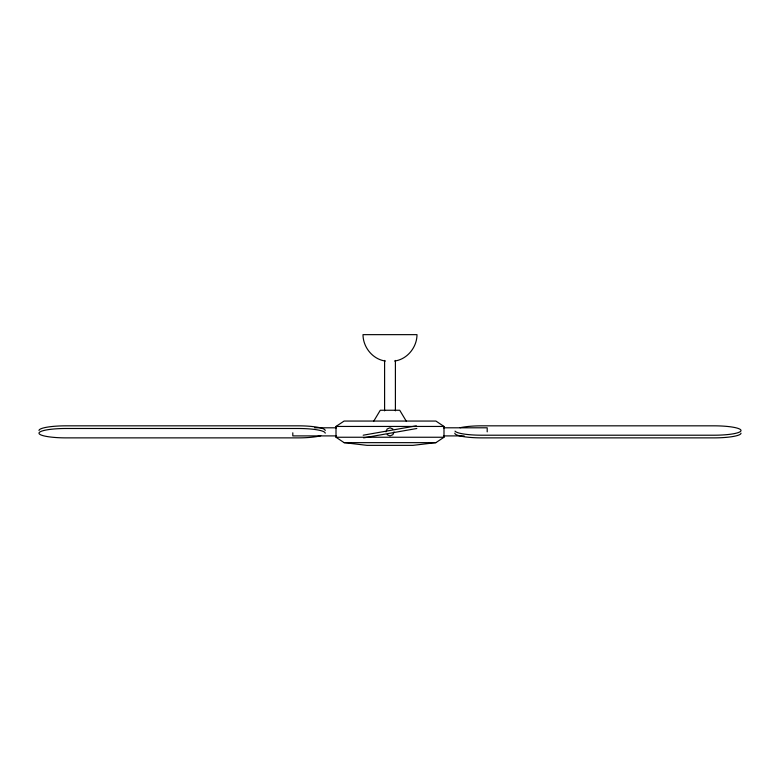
<?xml version="1.0" encoding="UTF-8"?>
<svg xmlns="http://www.w3.org/2000/svg" width="780" height="780" viewBox="0 0 780 780"><rect width="100%" height="100%" fill="white"/><g stroke="black" fill="none" stroke-linecap="round" stroke-linejoin="round"><path stroke-width="1.17" d="M385.954 431.847L387.133 428.99L390 427.801L392.866 428.99M394.046 431.847L392.866 434.714L390 435.903L387.133 434.714M373.796 421.054L380.279 410.251L399.721 410.251L406.204 421.054M336.005 426.445L344.097 421.054L435.903 421.054L443.995 426.445L443.995 437.248L435.903 442.65L412.952 445.351L367.048 445.351L344.097 442.65L336.005 437.248L336.005 426.445L443.995 426.445M363.178 435.211L416.354 425.831M363.646 437.873L416.822 428.493M394.66 361.033C407.296 359.307 416.959 347.256 416.998 334.649L363.002 334.649C363.041 347.256 372.703 359.307 385.34 361.033M314.671 427.801L336.541 427.801M443.459 427.801L487.198 427.801L487.198 431.847M336.541 435.903L292.802 435.903L292.802 432.802M443.459 435.903L464.119 435.903M336.005 437.248L443.995 437.248M344.097 442.65L435.903 442.65M395.401 360.448L395.401 410.845M384.598 360.448L384.598 410.845M320.785 435.747A26.998 4.69 0 0 1 298.204 437.873L65.998 437.873A26.998 4.69 0 0 1 39 433.183A26.998 4.69 0 0 1 65.998 428.493L298.204 428.493A26.998 4.69 0 0 1 325.202 433.183M325.202 430.521A26.998 4.69 0 0 0 298.204 425.831L65.998 425.831A26.998 4.69 0 0 0 39 430.521M454.798 433.183A26.998 4.69 0 0 0 481.796 437.873L714.002 437.873A26.998 4.69 0 0 0 741 433.183M455.023 431.125A26.998 4.69 0 0 0 481.796 435.211L714.002 435.211A26.998 4.69 0 0 0 741 430.521A26.998 4.69 0 0 0 714.002 425.831L481.796 425.831A26.998 4.69 0 0 0 460.102 427.732"/></g></svg>
